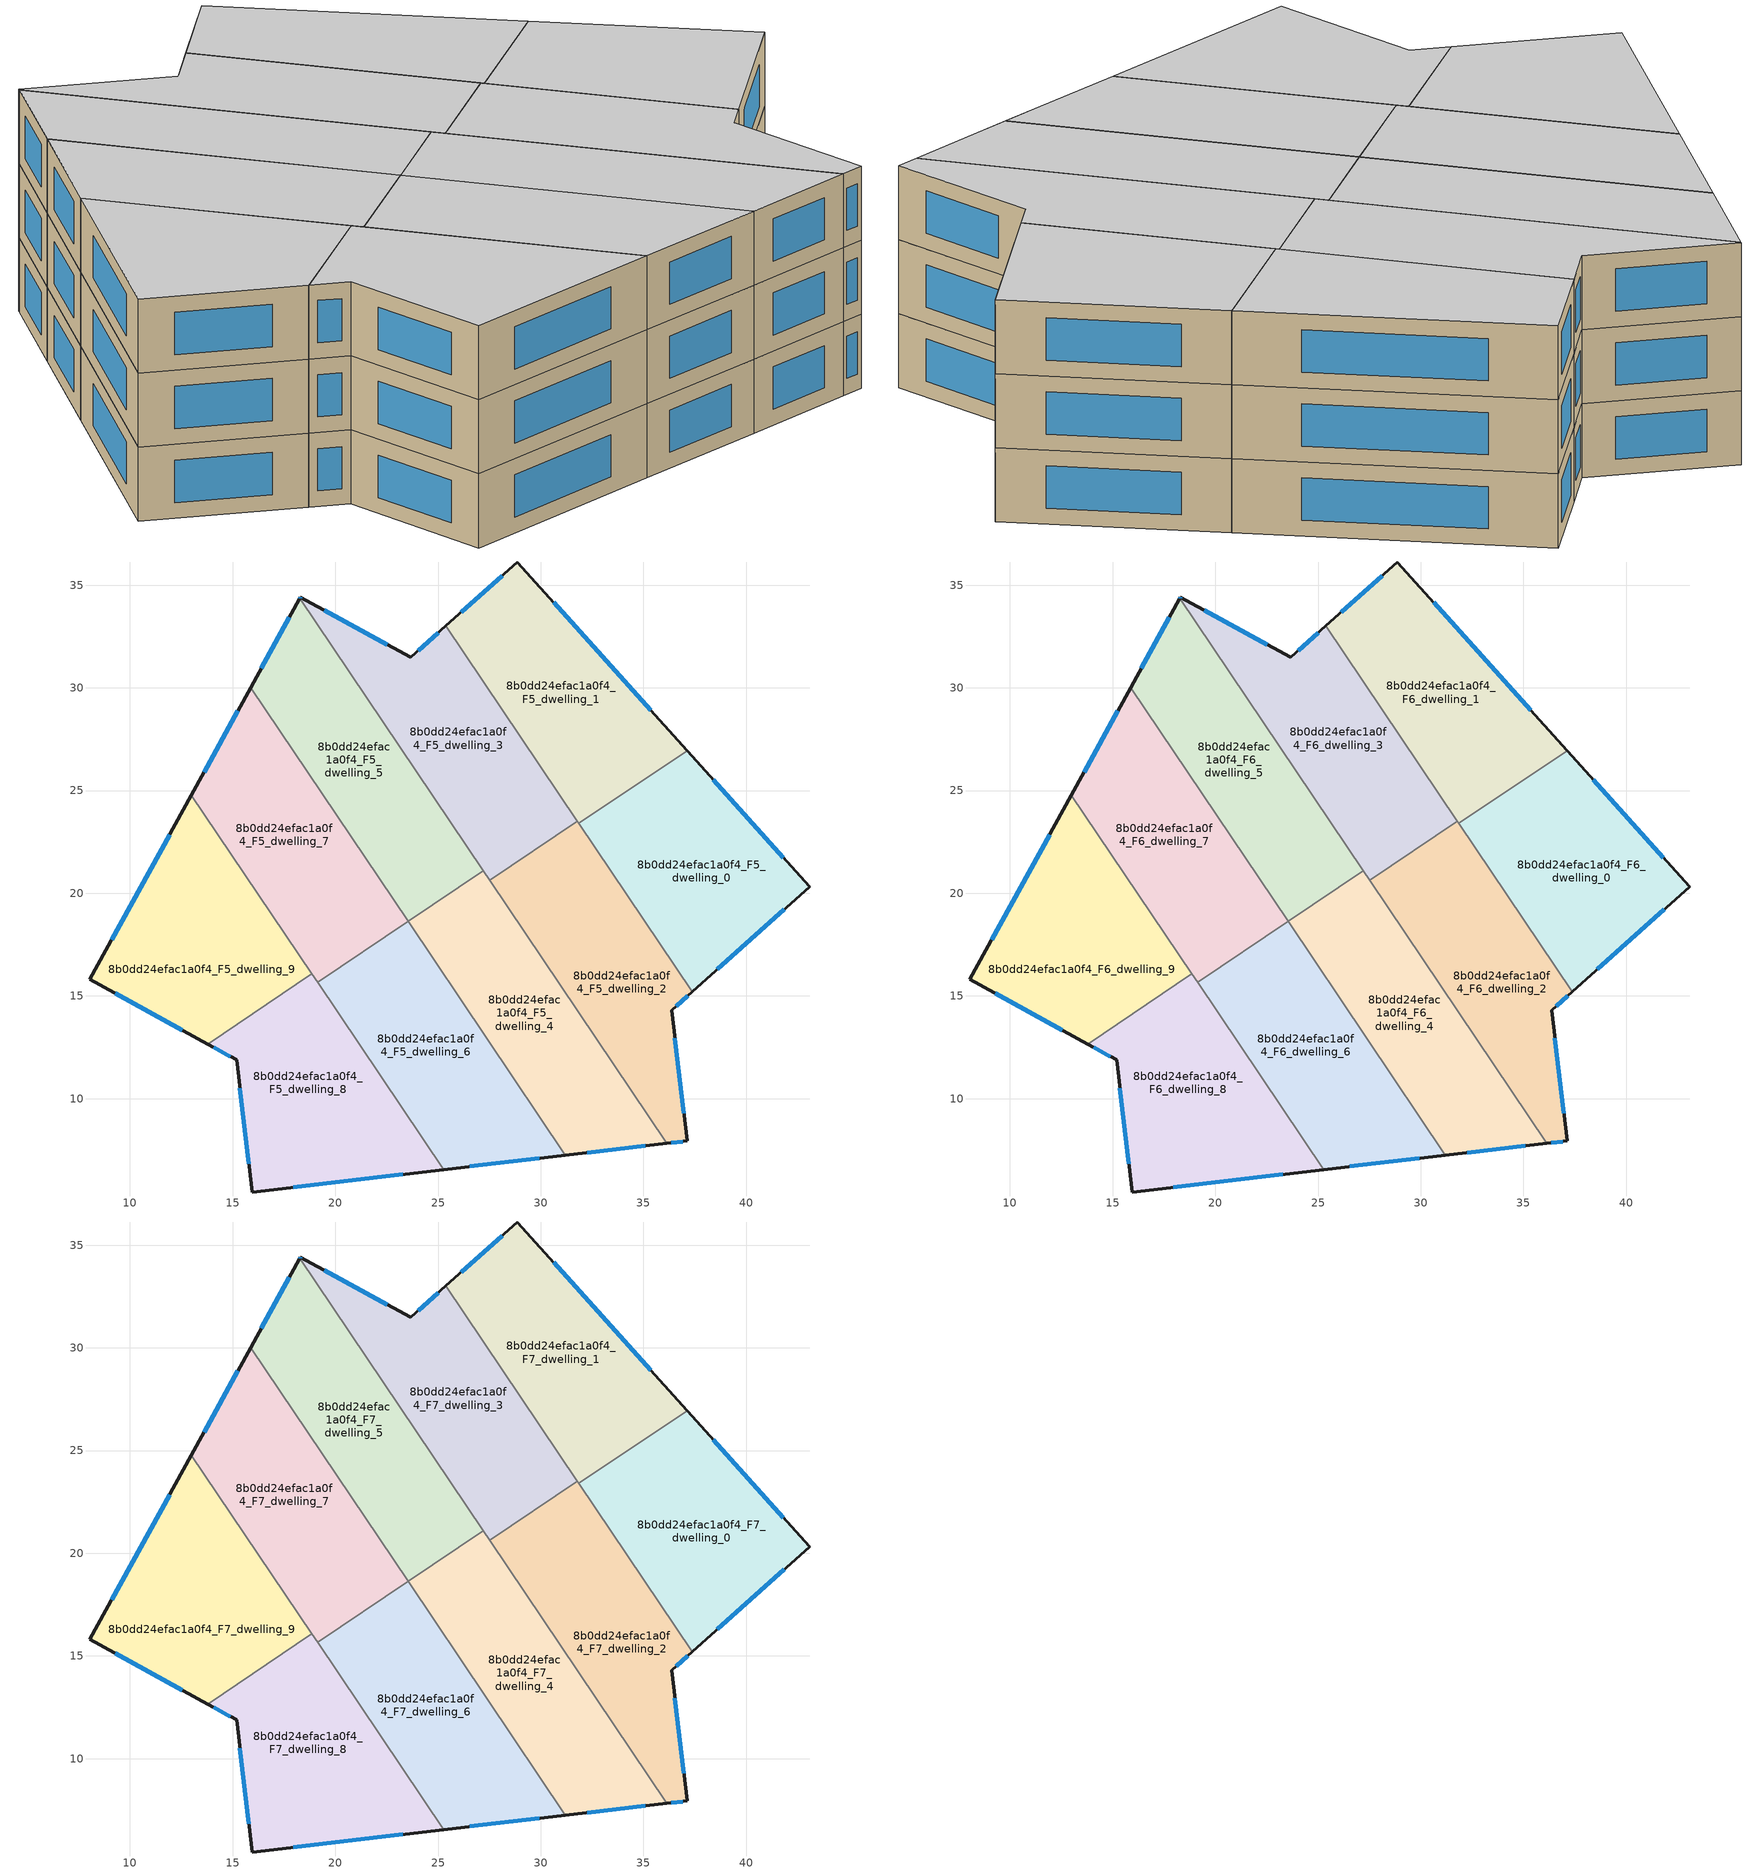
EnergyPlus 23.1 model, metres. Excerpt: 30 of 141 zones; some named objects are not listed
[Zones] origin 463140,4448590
8b0dd24efac1a0f4_F5_dwelling_0
 floor to 8b0dd24efac1a0f4_F4_dwelling_0 (EU_floor_Construction): 37.12,26.95 43.09,20.31 37.38,15.2 31.86,23.4 z15
 wall outside (EU_wall_Construction): 37.38,15.2 43.09,20.31 37.12,26.95 z15:18
 wall to 8b0dd24efac1a0f4_F5_dwelling_1 (EU_wall_Construction): 37.12,26.95 31.86,23.4 z15:18
 wall to 8b0dd24efac1a0f4_F5_dwelling_2 (EU_wall_Construction): 31.86,23.4 37.38,15.2 z15:18
 window (EU_Window_Construction): 41.82,21.73 38.4,25.52 / 38.6,16.29 41.87,19.21 z15.64:17.36
8b0dd24efac1a0f4_F5_dwelling_1
 floor to 8b0dd24efac1a0f4_F4_dwelling_1 (EU_floor_Construction): 28.87,36.13 37.12,26.95 31.86,23.4 25.39,33.01 z15
 wall outside (EU_wall_Construction): 37.12,26.95 28.87,36.13 25.39,33.01 z15:18
 wall to 8b0dd24efac1a0f4_F5_dwelling_3 (EU_wall_Construction): 25.39,33.01 31.78,23.51 z15:18
 wall to 8b0dd24efac1a0f4_F5_dwelling_2 (EU_wall_Construction): 31.78,23.51 31.86,23.4 z15:18
 window (EU_Window_Construction): 28.12,35.46 26.13,33.68 / 35.36,28.91 30.64,34.16 z15.64:17.36
8b0dd24efac1a0f4_F5_dwelling_2
 floor to 8b0dd24efac1a0f4_F4_dwelling_2 (EU_floor_Construction): 31.78,23.51 37.38,15.2 36.37,14.3 37.13,7.94 36.14,7.82 27.51,20.64 z15
 wall outside (EU_wall_Construction): 36.14,7.82 37.13,7.94 36.37,14.3 37.38,15.2 z15:18
 wall to 8b0dd24efac1a0f4_F5_dwelling_3 (EU_wall_Construction): 31.78,23.51 27.51,20.64 z15:18
 wall to 8b0dd24efac1a0f4_F5_dwelling_4 (EU_wall_Construction): 27.51,20.64 36.14,7.82 z15:18
 window (EU_Window_Construction): 36.35,7.85 36.91,7.91 / 36.59,14.49 37.16,15.01 / 36.96,9.3 36.54,12.94 z15.64:17.36
8b0dd24efac1a0f4_F5_dwelling_3
 floor to 8b0dd24efac1a0f4_F4_dwelling_3 (EU_floor_Construction): 25.39,33.01 31.78,23.51 27.51,20.64 18.28,34.36 18.3,34.41 23.67,31.48 z15
 wall outside (EU_wall_Construction): 25.39,33.01 23.67,31.48 18.3,34.41 18.28,34.36 z15:18
 wall to 8b0dd24efac1a0f4_F5_dwelling_5 (EU_wall_Construction): 18.28,34.36 27.2,21.09 z15:18
 wall to 8b0dd24efac1a0f4_F5_dwelling_4 (EU_wall_Construction): 27.21,21.09 27.51,20.64 z15:18
 window (EU_Window_Construction): 18.3,34.4 18.28,34.37 / 22.52,32.11 19.45,33.78 / 25.02,32.68 24.04,31.81 z15.64:17.36
8b0dd24efac1a0f4_F5_dwelling_4
 floor to 8b0dd24efac1a0f4_F4_dwelling_4 (EU_floor_Construction): 27.21,21.09 36.14,7.82 31.2,7.24 23.54,18.62 z15
 wall outside (EU_wall_Construction): 31.2,7.24 36.14,7.82 z15:18
 wall to 8b0dd24efac1a0f4_F5_dwelling_5 (EU_wall_Construction): 27.21,21.09 23.54,18.62 z15:18
 wall to 8b0dd24efac1a0f4_F5_dwelling_6 (EU_wall_Construction): 23.54,18.62 31.2,7.24 z15:18
 window (EU_Window_Construction): 32.26,7.37 35.08,7.7 z15.64:17.36
8b0dd24efac1a0f4_F5_dwelling_5
 floor to 8b0dd24efac1a0f4_F4_dwelling_5 (EU_floor_Construction): 18.28,34.36 27.21,21.09 23.54,18.62 15.88,30.01 z15
 wall outside (EU_wall_Construction): 18.28,34.36 15.88,30.01 z15:18
 wall to 8b0dd24efac1a0f4_F5_dwelling_7 (EU_wall_Construction): 15.88,30.01 23.54,18.63 z15:18
 window (EU_Window_Construction): 17.76,33.43 16.39,30.94 z15.64:17.36
8b0dd24efac1a0f4_F5_dwelling_6
 floor to 8b0dd24efac1a0f4_F4_dwelling_6 (EU_floor_Construction): 23.54,18.63 31.2,7.24 25.27,6.55 19.13,15.66 z15
 wall outside (EU_wall_Construction): 25.27,6.55 31.2,7.24 z15:18
 wall to 8b0dd24efac1a0f4_F5_dwelling_7 (EU_wall_Construction): 23.54,18.63 19.13,15.66 z15:18
 wall to 8b0dd24efac1a0f4_F5_dwelling_8 (EU_wall_Construction): 19.13,15.66 25.27,6.55 z15:18
 window (EU_Window_Construction): 26.54,6.7 29.93,7.09 z15.64:17.36
8b0dd24efac1a0f4_F5_dwelling_7
 floor to 8b0dd24efac1a0f4_F4_dwelling_7 (EU_floor_Construction): 15.88,30.01 23.54,18.63 19.13,15.66 13,24.78 z15
 wall outside (EU_wall_Construction): 15.88,30.01 13,24.78 z15:18
 wall to 8b0dd24efac1a0f4_F5_dwelling_9 (EU_wall_Construction): 13,24.78 18.86,16.07 z15:18
 wall to 8b0dd24efac1a0f4_F5_dwelling_8 (EU_wall_Construction): 18.86,16.07 19.13,15.66 z15:18
 window (EU_Window_Construction): 15.26,28.89 13.61,25.9 z15.64:17.36
8b0dd24efac1a0f4_F5_dwelling_8
 floor to 8b0dd24efac1a0f4_F4_dwelling_8 (EU_floor_Construction): 18.86,16.07 25.27,6.55 15.95,5.45 15.19,11.88 13.78,12.66 z15
 wall outside (EU_wall_Construction): 13.78,12.66 15.19,11.88 15.95,5.45 25.27,6.55 z15:18
 wall to 8b0dd24efac1a0f4_F5_dwelling_9 (EU_wall_Construction): 18.86,16.07 13.78,12.66 z15:18
 window (EU_Window_Construction): 14.09,12.49 14.89,12.05 / 17.95,5.69 23.27,6.31 / 15.35,10.51 15.79,6.83 z15.64:17.36
8b0dd24efac1a0f4_F5_dwelling_9
 floor to 8b0dd24efac1a0f4_F4_dwelling_9 (EU_floor_Construction): 13,24.78 18.86,16.07 13.78,12.66 8.05,15.8 z15
 wall outside (EU_wall_Construction): 13,24.78 8.05,15.8 13.78,12.66 z15:18
 window (EU_Window_Construction): 9.28,15.13 12.56,13.33 / 11.94,22.86 9.11,17.73 z15.64:17.36
8b0dd24efac1a0f4_F6_dwelling_0
 floor to 8b0dd24efac1a0f4_F5_dwelling_0 (EU_floor_Construction): 37.12,26.95 43.09,20.31 37.38,15.2 31.86,23.4 z18
 wall outside (EU_wall_Construction): 37.38,15.2 43.09,20.31 37.12,26.95 z18:21
 wall to 8b0dd24efac1a0f4_F6_dwelling_1 (EU_wall_Construction): 37.12,26.95 31.86,23.4 z18:21
 wall to 8b0dd24efac1a0f4_F6_dwelling_2 (EU_wall_Construction): 31.86,23.4 37.38,15.2 z18:21
 window (EU_Window_Construction): 41.82,21.73 38.4,25.52 / 38.6,16.29 41.87,19.21 z18.64:20.36
8b0dd24efac1a0f4_F6_dwelling_1
 floor to 8b0dd24efac1a0f4_F5_dwelling_1 (EU_floor_Construction): 28.87,36.13 37.12,26.95 31.86,23.4 25.39,33.01 z18
 wall outside (EU_wall_Construction): 37.12,26.95 28.87,36.13 25.39,33.01 z18:21
 wall to 8b0dd24efac1a0f4_F6_dwelling_3 (EU_wall_Construction): 25.39,33.01 31.78,23.51 z18:21
 wall to 8b0dd24efac1a0f4_F6_dwelling_2 (EU_wall_Construction): 31.78,23.51 31.86,23.4 z18:21
 window (EU_Window_Construction): 28.12,35.46 26.13,33.68 / 35.36,28.91 30.64,34.16 z18.64:20.36
8b0dd24efac1a0f4_F6_dwelling_2
 floor to 8b0dd24efac1a0f4_F5_dwelling_2 (EU_floor_Construction): 31.78,23.51 37.38,15.2 36.37,14.3 37.13,7.94 36.14,7.82 27.51,20.64 z18
 wall outside (EU_wall_Construction): 36.14,7.82 37.13,7.94 36.37,14.3 37.38,15.2 z18:21
 wall to 8b0dd24efac1a0f4_F6_dwelling_3 (EU_wall_Construction): 31.78,23.51 27.51,20.64 z18:21
 wall to 8b0dd24efac1a0f4_F6_dwelling_4 (EU_wall_Construction): 27.51,20.64 36.14,7.82 z18:21
 window (EU_Window_Construction): 36.35,7.85 36.91,7.91 / 36.59,14.49 37.16,15.01 / 36.96,9.3 36.54,12.94 z18.64:20.36
8b0dd24efac1a0f4_F6_dwelling_3
 floor to 8b0dd24efac1a0f4_F5_dwelling_3 (EU_floor_Construction): 25.39,33.01 31.78,23.51 27.51,20.64 18.28,34.36 18.3,34.41 23.67,31.48 z18
 wall outside (EU_wall_Construction): 25.39,33.01 23.67,31.48 18.3,34.41 18.28,34.36 z18:21
 wall to 8b0dd24efac1a0f4_F6_dwelling_5 (EU_wall_Construction): 18.28,34.36 27.2,21.09 z18:21
 wall to 8b0dd24efac1a0f4_F6_dwelling_4 (EU_wall_Construction): 27.21,21.09 27.51,20.64 z18:21
 window (EU_Window_Construction): 18.3,34.4 18.28,34.37 / 22.52,32.11 19.45,33.78 / 25.02,32.68 24.04,31.81 z18.64:20.36
8b0dd24efac1a0f4_F6_dwelling_4
 floor to 8b0dd24efac1a0f4_F5_dwelling_4 (EU_floor_Construction): 27.21,21.09 36.14,7.82 31.2,7.24 23.54,18.62 z18
 wall outside (EU_wall_Construction): 31.2,7.24 36.14,7.82 z18:21
 wall to 8b0dd24efac1a0f4_F6_dwelling_5 (EU_wall_Construction): 27.21,21.09 23.54,18.62 z18:21
 wall to 8b0dd24efac1a0f4_F6_dwelling_6 (EU_wall_Construction): 23.54,18.62 31.2,7.24 z18:21
 window (EU_Window_Construction): 32.26,7.37 35.08,7.7 z18.64:20.36
8b0dd24efac1a0f4_F6_dwelling_5
 floor to 8b0dd24efac1a0f4_F5_dwelling_5 (EU_floor_Construction): 18.28,34.36 27.21,21.09 23.54,18.62 15.88,30.01 z18
 wall outside (EU_wall_Construction): 18.28,34.36 15.88,30.01 z18:21
 wall to 8b0dd24efac1a0f4_F6_dwelling_7 (EU_wall_Construction): 15.88,30.01 23.54,18.63 z18:21
 window (EU_Window_Construction): 17.76,33.43 16.39,30.94 z18.64:20.36
8b0dd24efac1a0f4_F6_dwelling_6
 floor to 8b0dd24efac1a0f4_F5_dwelling_6 (EU_floor_Construction): 23.54,18.63 31.2,7.24 25.27,6.55 19.13,15.66 z18
 wall outside (EU_wall_Construction): 25.27,6.55 31.2,7.24 z18:21
 wall to 8b0dd24efac1a0f4_F6_dwelling_7 (EU_wall_Construction): 23.54,18.63 19.13,15.66 z18:21
 wall to 8b0dd24efac1a0f4_F6_dwelling_8 (EU_wall_Construction): 19.13,15.66 25.27,6.55 z18:21
 window (EU_Window_Construction): 26.54,6.7 29.93,7.09 z18.64:20.36
8b0dd24efac1a0f4_F6_dwelling_7
 floor to 8b0dd24efac1a0f4_F5_dwelling_7 (EU_floor_Construction): 15.88,30.01 23.54,18.63 19.13,15.66 13,24.78 z18
 wall outside (EU_wall_Construction): 15.88,30.01 13,24.78 z18:21
 wall to 8b0dd24efac1a0f4_F6_dwelling_9 (EU_wall_Construction): 13,24.78 18.86,16.07 z18:21
 wall to 8b0dd24efac1a0f4_F6_dwelling_8 (EU_wall_Construction): 18.86,16.07 19.13,15.66 z18:21
 window (EU_Window_Construction): 15.26,28.89 13.61,25.9 z18.64:20.36
8b0dd24efac1a0f4_F6_dwelling_8
 floor to 8b0dd24efac1a0f4_F5_dwelling_8 (EU_floor_Construction): 18.86,16.07 25.27,6.55 15.95,5.45 15.19,11.88 13.78,12.66 z18
 wall outside (EU_wall_Construction): 13.78,12.66 15.19,11.88 15.95,5.45 25.27,6.55 z18:21
 wall to 8b0dd24efac1a0f4_F6_dwelling_9 (EU_wall_Construction): 18.86,16.07 13.78,12.66 z18:21
 window (EU_Window_Construction): 14.09,12.49 14.89,12.05 / 17.95,5.69 23.27,6.31 / 15.35,10.51 15.79,6.83 z18.64:20.36
8b0dd24efac1a0f4_F6_dwelling_9
 floor to 8b0dd24efac1a0f4_F5_dwelling_9 (EU_floor_Construction): 13,24.78 18.86,16.07 13.78,12.66 8.05,15.8 z18
 wall outside (EU_wall_Construction): 13,24.78 8.05,15.8 13.78,12.66 z18:21
 window (EU_Window_Construction): 9.28,15.13 12.56,13.33 / 11.94,22.86 9.11,17.73 z18.64:20.36
8b0dd24efac1a0f4_F7_dwelling_0
 floor to 8b0dd24efac1a0f4_F6_dwelling_0 (EU_floor_Construction): 37.12,26.95 43.09,20.31 37.38,15.2 31.86,23.4 z21
 wall outside (EU_wall_Construction): 37.38,15.2 43.09,20.31 37.12,26.95 z21:24
 wall to 8b0dd24efac1a0f4_F7_dwelling_1 (EU_wall_Construction): 37.12,26.95 31.86,23.4 z21:24
 wall to 8b0dd24efac1a0f4_F7_dwelling_2 (EU_wall_Construction): 31.86,23.4 37.38,15.2 z21:24
 window (EU_Window_Construction): 41.82,21.73 38.4,25.52 / 38.6,16.29 41.87,19.21 z21.64:23.36
 ceiling to 8b0dd24efac1a0f4_F8_dwelling_0 (EU_floor_Construction): 43.09,20.31 37.12,26.95 31.86,23.4 37.38,15.2 z24
8b0dd24efac1a0f4_F7_dwelling_1
 floor to 8b0dd24efac1a0f4_F6_dwelling_1 (EU_floor_Construction): 28.87,36.13 37.12,26.95 31.86,23.4 25.39,33.01 z21
 wall outside (EU_wall_Construction): 37.12,26.95 28.87,36.13 25.39,33.01 z21:24
 wall to 8b0dd24efac1a0f4_F7_dwelling_3 (EU_wall_Construction): 25.39,33.01 31.78,23.51 z21:24
 wall to 8b0dd24efac1a0f4_F7_dwelling_2 (EU_wall_Construction): 31.78,23.51 31.86,23.4 z21:24
 window (EU_Window_Construction): 28.12,35.46 26.13,33.68 / 35.36,28.91 30.64,34.16 z21.64:23.36
 ceiling to 8b0dd24efac1a0f4_F8_dwelling_1 (EU_floor_Construction): 37.12,26.95 28.87,36.13 25.39,33.01 31.86,23.4 z24
8b0dd24efac1a0f4_F7_dwelling_2
 floor to 8b0dd24efac1a0f4_F6_dwelling_2 (EU_floor_Construction): 31.78,23.51 37.38,15.2 36.37,14.3 37.13,7.94 36.14,7.82 27.51,20.64 z21
 wall outside (EU_wall_Construction): 36.14,7.82 37.13,7.94 36.37,14.3 37.38,15.2 z21:24
 wall to 8b0dd24efac1a0f4_F7_dwelling_3 (EU_wall_Construction): 31.78,23.51 27.51,20.64 z21:24
 wall to 8b0dd24efac1a0f4_F7_dwelling_4 (EU_wall_Construction): 27.51,20.64 36.14,7.82 z21:24
 window (EU_Window_Construction): 36.35,7.85 36.91,7.91 / 36.59,14.49 37.16,15.01 / 36.96,9.3 36.54,12.94 z21.64:23.36
 ceiling to 8b0dd24efac1a0f4_F8_dwelling_2 (EU_floor_Construction): 37.13,7.94 36.37,14.3 37.38,15.2 31.78,23.51 27.51,20.64 36.14,7.82 z24
8b0dd24efac1a0f4_F7_dwelling_3
 floor to 8b0dd24efac1a0f4_F6_dwelling_3 (EU_floor_Construction): 25.39,33.01 31.78,23.51 27.51,20.64 18.28,34.36 18.3,34.41 23.67,31.48 z21
 wall outside (EU_wall_Construction): 25.39,33.01 23.67,31.48 18.3,34.41 18.28,34.36 z21:24
 wall to 8b0dd24efac1a0f4_F7_dwelling_5 (EU_wall_Construction): 18.28,34.36 27.2,21.09 z21:24
 wall to 8b0dd24efac1a0f4_F7_dwelling_4 (EU_wall_Construction): 27.21,21.09 27.51,20.64 z21:24
 window (EU_Window_Construction): 18.3,34.4 18.28,34.37 / 22.52,32.11 19.45,33.78 / 25.02,32.68 24.04,31.81 z21.64:23.36
 ceiling to 8b0dd24efac1a0f4_F8_dwelling_3 (EU_floor_Construction): 31.78,23.51 25.39,33.01 23.67,31.48 18.3,34.41 18.28,34.36 27.51,20.64 z24
8b0dd24efac1a0f4_F7_dwelling_4
 floor to 8b0dd24efac1a0f4_F6_dwelling_4 (EU_floor_Construction): 27.21,21.09 36.14,7.82 31.2,7.24 23.54,18.62 z21
 wall outside (EU_wall_Construction): 31.2,7.24 36.14,7.82 z21:24
 wall to 8b0dd24efac1a0f4_F7_dwelling_5 (EU_wall_Construction): 27.21,21.09 23.54,18.62 z21:24
 wall to 8b0dd24efac1a0f4_F7_dwelling_6 (EU_wall_Construction): 23.54,18.62 31.2,7.24 z21:24
 window (EU_Window_Construction): 32.26,7.37 35.08,7.7 z21.64:23.36
 ceiling to 8b0dd24efac1a0f4_F8_dwelling_4 (EU_floor_Construction): 36.14,7.82 27.21,21.09 23.54,18.62 31.2,7.24 z24
8b0dd24efac1a0f4_F7_dwelling_5
 floor to 8b0dd24efac1a0f4_F6_dwelling_5 (EU_floor_Construction): 18.28,34.36 27.21,21.09 23.54,18.62 15.88,30.01 z21
 wall outside (EU_wall_Construction): 18.28,34.36 15.88,30.01 z21:24
 wall to 8b0dd24efac1a0f4_F7_dwelling_7 (EU_wall_Construction): 15.88,30.01 23.54,18.63 z21:24
 window (EU_Window_Construction): 17.76,33.43 16.39,30.94 z21.64:23.36
 ceiling to 8b0dd24efac1a0f4_F8_dwelling_5 (EU_floor_Construction): 27.21,21.09 18.28,34.36 15.88,30.01 23.54,18.62 z24
8b0dd24efac1a0f4_F7_dwelling_6
 floor to 8b0dd24efac1a0f4_F6_dwelling_6 (EU_floor_Construction): 23.54,18.63 31.2,7.24 25.27,6.55 19.13,15.66 z21
 wall outside (EU_wall_Construction): 25.27,6.55 31.2,7.24 z21:24
 wall to 8b0dd24efac1a0f4_F7_dwelling_7 (EU_wall_Construction): 23.54,18.63 19.13,15.66 z21:24
 wall to 8b0dd24efac1a0f4_F7_dwelling_8 (EU_wall_Construction): 19.13,15.66 25.27,6.55 z21:24
 window (EU_Window_Construction): 26.54,6.7 29.93,7.09 z21.64:23.36
 ceiling to 8b0dd24efac1a0f4_F8_dwelling_6 (EU_floor_Construction): 31.2,7.24 23.54,18.63 19.13,15.66 25.27,6.55 z24
8b0dd24efac1a0f4_F7_dwelling_7
 floor to 8b0dd24efac1a0f4_F6_dwelling_7 (EU_floor_Construction): 15.88,30.01 23.54,18.63 19.13,15.66 13,24.78 z21
 wall outside (EU_wall_Construction): 15.88,30.01 13,24.78 z21:24
 wall to 8b0dd24efac1a0f4_F7_dwelling_9 (EU_wall_Construction): 13,24.78 18.86,16.07 z21:24
 wall to 8b0dd24efac1a0f4_F7_dwelling_8 (EU_wall_Construction): 18.86,16.07 19.13,15.66 z21:24
 window (EU_Window_Construction): 15.26,28.89 13.61,25.9 z21.64:23.36
 ceiling to 8b0dd24efac1a0f4_F8_dwelling_7 (EU_floor_Construction): 23.54,18.63 15.88,30.01 13,24.78 19.13,15.66 z24
8b0dd24efac1a0f4_F7_dwelling_8
 floor to 8b0dd24efac1a0f4_F6_dwelling_8 (EU_floor_Construction): 18.86,16.07 25.27,6.55 15.95,5.45 15.19,11.88 13.78,12.66 z21
 wall outside (EU_wall_Construction): 13.78,12.66 15.19,11.88 15.95,5.45 25.27,6.55 z21:24
 wall to 8b0dd24efac1a0f4_F7_dwelling_9 (EU_wall_Construction): 18.86,16.07 13.78,12.66 z21:24
 window (EU_Window_Construction): 14.09,12.49 14.89,12.05 / 17.95,5.69 23.27,6.31 / 15.35,10.51 15.79,6.83 z21.64:23.36
 ceiling to 8b0dd24efac1a0f4_F8_dwelling_8 (EU_floor_Construction): 25.27,6.55 18.86,16.07 13.78,12.66 15.19,11.88 15.95,5.45 z24
8b0dd24efac1a0f4_F7_dwelling_9
 floor to 8b0dd24efac1a0f4_F6_dwelling_9 (EU_floor_Construction): 13,24.78 18.86,16.07 13.78,12.66 8.05,15.8 z21
 wall outside (EU_wall_Construction): 13,24.78 8.05,15.8 13.78,12.66 z21:24
 window (EU_Window_Construction): 9.28,15.13 12.56,13.33 / 11.94,22.86 9.11,17.73 z21.64:23.36
 ceiling to 8b0dd24efac1a0f4_F8_dwelling_9 (EU_floor_Construction): 18.86,16.07 13,24.78 8.05,15.8 13.78,12.66 z24
[Building]
EU S2 Campaign: North Axis=0; Terrain=City; Solar Distribution=FullExterior
[Site:Location]
Yerevan-Zvartnots.Intl.AP: Latitude=40.15; Longitude=44.383; Time Zone=4; Elevation=854
[SizingPeriod:WeatherFileDays]
AnnualSizingPeriod: Begin Month=1; Begin Day of Month=1; End Month=12; End Day of Month=31; Day of Week for Start Day=Monday; Use Weather File Daylight Saving Period=No; Use Weather File Rain and Snow Indicators=No
[MATERIAL]
EU_InternalMass_Material: Roughness=MediumRough; Thickness=0.1; Conductivity=1; Density=1800; Specific Heat=900; Thermal Absorptance=0.9; Solar Absorptance=0.7; Visible Absorptance=0.7
[MATERIAL:NOMASS] Roughness=MediumRough; Thermal Absorptance=0.9; Solar Absorptance=0.7; Visible Absorptance=0.7
Name | Thermal Resistance
EU_wall_NoMass | 1.05043
EU_floor_NoMass | 0.478065
[WINDOWMATERIAL:SIMPLEGLAZINGSYSTEM]
EU_Window_SimpleGlazing: UFactor=2.5566; Solar Heat Gain Coefficient=0.75; Visible Transmittance=0.75
[CONSTRUCTION]
EU_wall_Construction: EU_wall_NoMass
EU_floor_Construction: EU_floor_NoMass
EU_Window_Construction: EU_Window_SimpleGlazing
EU_InternalMass_Construction: EU_InternalMass_Material
[ZONE] Type=1; Multiplier=1; Ceiling Height=autocalculate; Floor Area=autocalculate; Part of Total Floor Area=Yes
Name | Volume
8b0dd24efac1a0f4_F5_dwelling_0; 8b0dd24efac1a0f4_F6_dwelling_0; 8b0dd24efac1a0f4_F7_dwelling_0 | 196.861
8b0dd24efac1a0f4_F5_dwelling_1; 8b0dd24efac1a0f4_F6_dwelling_1; 8b0dd24efac1a0f4_F7_dwelling_1; 8b0dd24efac1a0f4_F5_dwelling_8; 8b0dd24efac1a0f4_F6_dwelling_8; 8b0dd24efac1a0f4_F7_dwelling_8 | 196.856
8b0dd24efac1a0f4_F5_dwelling_2; 8b0dd24efac1a0f4_F6_dwelling_2; 8b0dd24efac1a0f4_F7_dwelling_2 | 196.889
8b0dd24efac1a0f4_F5_dwelling_3; 8b0dd24efac1a0f4_F6_dwelling_3; 8b0dd24efac1a0f4_F7_dwelling_3 | 196.884
8b0dd24efac1a0f4_F5_dwelling_4; 8b0dd24efac1a0f4_F6_dwelling_4; 8b0dd24efac1a0f4_F7_dwelling_4 | 196.851
8b0dd24efac1a0f4_F5_dwelling_5; 8b0dd24efac1a0f4_F6_dwelling_5; 8b0dd24efac1a0f4_F7_dwelling_5 | 196.853
8b0dd24efac1a0f4_F5_dwelling_6; 8b0dd24efac1a0f4_F6_dwelling_6; 8b0dd24efac1a0f4_F7_dwelling_6; 8b0dd24efac1a0f4_F5_dwelling_7; 8b0dd24efac1a0f4_F6_dwelling_7; 8b0dd24efac1a0f4_F7_dwelling_7 | 196.865
8b0dd24efac1a0f4_F5_dwelling_9; 8b0dd24efac1a0f4_F6_dwelling_9; 8b0dd24efac1a0f4_F7_dwelling_9 | 196.855
[INTERNALMASS] Construction=EU_InternalMass_Construction
Name | Zone or ZoneList | Surface Area
8b0dd24efac1a0f4_F5_dwelling_0_EU_InternalMass | 8b0dd24efac1a0f4_F5_dwelling_0 | 65.6206
8b0dd24efac1a0f4_F5_dwelling_1_EU_InternalMass | 8b0dd24efac1a0f4_F5_dwelling_1 | 65.6186
8b0dd24efac1a0f4_F5_dwelling_2_EU_InternalMass | 8b0dd24efac1a0f4_F5_dwelling_2 | 65.6296
8b0dd24efac1a0f4_F5_dwelling_3_EU_InternalMass | 8b0dd24efac1a0f4_F5_dwelling_3 | 65.628
8b0dd24efac1a0f4_F5_dwelling_4_EU_InternalMass | 8b0dd24efac1a0f4_F5_dwelling_4 | 65.6169
8b0dd24efac1a0f4_F5_dwelling_5_EU_InternalMass | 8b0dd24efac1a0f4_F5_dwelling_5 | 65.6179
8b0dd24efac1a0f4_F5_dwelling_6_EU_InternalMass | 8b0dd24efac1a0f4_F5_dwelling_6 | 65.6219
8b0dd24efac1a0f4_F5_dwelling_7_EU_InternalMass | 8b0dd24efac1a0f4_F5_dwelling_7 | 65.6215
8b0dd24efac1a0f4_F5_dwelling_8_EU_InternalMass | 8b0dd24efac1a0f4_F5_dwelling_8 | 65.6186
8b0dd24efac1a0f4_F5_dwelling_9_EU_InternalMass | 8b0dd24efac1a0f4_F5_dwelling_9 | 65.6181
8b0dd24efac1a0f4_F6_dwelling_0_EU_InternalMass | 8b0dd24efac1a0f4_F6_dwelling_0 | 65.6206
8b0dd24efac1a0f4_F6_dwelling_1_EU_InternalMass | 8b0dd24efac1a0f4_F6_dwelling_1 | 65.6186
8b0dd24efac1a0f4_F6_dwelling_2_EU_InternalMass | 8b0dd24efac1a0f4_F6_dwelling_2 | 65.6296
8b0dd24efac1a0f4_F6_dwelling_3_EU_InternalMass | 8b0dd24efac1a0f4_F6_dwelling_3 | 65.628
8b0dd24efac1a0f4_F6_dwelling_4_EU_InternalMass | 8b0dd24efac1a0f4_F6_dwelling_4 | 65.6169
8b0dd24efac1a0f4_F6_dwelling_5_EU_InternalMass | 8b0dd24efac1a0f4_F6_dwelling_5 | 65.6179
8b0dd24efac1a0f4_F6_dwelling_6_EU_InternalMass | 8b0dd24efac1a0f4_F6_dwelling_6 | 65.6219
8b0dd24efac1a0f4_F6_dwelling_7_EU_InternalMass | 8b0dd24efac1a0f4_F6_dwelling_7 | 65.6215
8b0dd24efac1a0f4_F6_dwelling_8_EU_InternalMass | 8b0dd24efac1a0f4_F6_dwelling_8 | 65.6186
8b0dd24efac1a0f4_F6_dwelling_9_EU_InternalMass | 8b0dd24efac1a0f4_F6_dwelling_9 | 65.6181
8b0dd24efac1a0f4_F7_dwelling_0_EU_InternalMass | 8b0dd24efac1a0f4_F7_dwelling_0 | 65.6206
8b0dd24efac1a0f4_F7_dwelling_1_EU_InternalMass | 8b0dd24efac1a0f4_F7_dwelling_1 | 65.6186
8b0dd24efac1a0f4_F7_dwelling_2_EU_InternalMass | 8b0dd24efac1a0f4_F7_dwelling_2 | 65.6296
8b0dd24efac1a0f4_F7_dwelling_3_EU_InternalMass | 8b0dd24efac1a0f4_F7_dwelling_3 | 65.628
8b0dd24efac1a0f4_F7_dwelling_4_EU_InternalMass | 8b0dd24efac1a0f4_F7_dwelling_4 | 65.6169
8b0dd24efac1a0f4_F7_dwelling_5_EU_InternalMass | 8b0dd24efac1a0f4_F7_dwelling_5 | 65.6179
8b0dd24efac1a0f4_F7_dwelling_6_EU_InternalMass | 8b0dd24efac1a0f4_F7_dwelling_6 | 65.6219
8b0dd24efac1a0f4_F7_dwelling_7_EU_InternalMass | 8b0dd24efac1a0f4_F7_dwelling_7 | 65.6215
8b0dd24efac1a0f4_F7_dwelling_8_EU_InternalMass | 8b0dd24efac1a0f4_F7_dwelling_8 | 65.6186
8b0dd24efac1a0f4_F7_dwelling_9_EU_InternalMass | 8b0dd24efac1a0f4_F7_dwelling_9 | 65.6181
[OTHEREQUIPMENT] Fuel Type=Electricity; Design Level Calculation Method=Watts/Area; Power per Zone Floor Area=1; Fraction Latent=0; Fraction Radiant=0; Fraction Lost=0; Carbon Dioxide Generation Rate=0; EndUse Subcategory=EU_Step8_InternalGains
Name | Zone or ZoneList or Space or SpaceList | Schedule
EU_Step8_InternalGain_8b0dd24efac1a0f4_F5_dwelling_0_f000 | 8b0dd24efac1a0f4_F5_dwelling_0 | EU_Step8_GainSchedule_8b0dd24efac1a0f4_F5_dwelling_0_f000
EU_Step8_InternalGain_8b0dd24efac1a0f4_F5_dwelling_1_f000 | 8b0dd24efac1a0f4_F5_dwelling_1 | EU_Step8_GainSchedule_8b0dd24efac1a0f4_F5_dwelling_1_f000
EU_Step8_InternalGain_8b0dd24efac1a0f4_F5_dwelling_2_f000 | 8b0dd24efac1a0f4_F5_dwelling_2 | EU_Step8_GainSchedule_8b0dd24efac1a0f4_F5_dwelling_2_f000
EU_Step8_InternalGain_8b0dd24efac1a0f4_F5_dwelling_3_f000 | 8b0dd24efac1a0f4_F5_dwelling_3 | EU_Step8_GainSchedule_8b0dd24efac1a0f4_F5_dwelling_3_f000
EU_Step8_InternalGain_8b0dd24efac1a0f4_F5_dwelling_4_f000 | 8b0dd24efac1a0f4_F5_dwelling_4 | EU_Step8_GainSchedule_8b0dd24efac1a0f4_F5_dwelling_4_f000
EU_Step8_InternalGain_8b0dd24efac1a0f4_F5_dwelling_5_f000 | 8b0dd24efac1a0f4_F5_dwelling_5 | EU_Step8_GainSchedule_8b0dd24efac1a0f4_F5_dwelling_5_f000
EU_Step8_InternalGain_8b0dd24efac1a0f4_F5_dwelling_6_f000 | 8b0dd24efac1a0f4_F5_dwelling_6 | EU_Step8_GainSchedule_8b0dd24efac1a0f4_F5_dwelling_6_f000
EU_Step8_InternalGain_8b0dd24efac1a0f4_F5_dwelling_7_f000 | 8b0dd24efac1a0f4_F5_dwelling_7 | EU_Step8_GainSchedule_8b0dd24efac1a0f4_F5_dwelling_7_f000
EU_Step8_InternalGain_8b0dd24efac1a0f4_F5_dwelling_8_f000 | 8b0dd24efac1a0f4_F5_dwelling_8 | EU_Step8_GainSchedule_8b0dd24efac1a0f4_F5_dwelling_8_f000
EU_Step8_InternalGain_8b0dd24efac1a0f4_F5_dwelling_9_f000 | 8b0dd24efac1a0f4_F5_dwelling_9 | EU_Step8_GainSchedule_8b0dd24efac1a0f4_F5_dwelling_9_f000
EU_Step8_InternalGain_8b0dd24efac1a0f4_F6_dwelling_0_f000 | 8b0dd24efac1a0f4_F6_dwelling_0 | EU_Step8_GainSchedule_8b0dd24efac1a0f4_F6_dwelling_0_f000
EU_Step8_InternalGain_8b0dd24efac1a0f4_F6_dwelling_1_f000 | 8b0dd24efac1a0f4_F6_dwelling_1 | EU_Step8_GainSchedule_8b0dd24efac1a0f4_F6_dwelling_1_f000
EU_Step8_InternalGain_8b0dd24efac1a0f4_F6_dwelling_2_f000 | 8b0dd24efac1a0f4_F6_dwelling_2 | EU_Step8_GainSchedule_8b0dd24efac1a0f4_F6_dwelling_2_f000
EU_Step8_InternalGain_8b0dd24efac1a0f4_F6_dwelling_3_f000 | 8b0dd24efac1a0f4_F6_dwelling_3 | EU_Step8_GainSchedule_8b0dd24efac1a0f4_F6_dwelling_3_f000
EU_Step8_InternalGain_8b0dd24efac1a0f4_F6_dwelling_4_f000 | 8b0dd24efac1a0f4_F6_dwelling_4 | EU_Step8_GainSchedule_8b0dd24efac1a0f4_F6_dwelling_4_f000
EU_Step8_InternalGain_8b0dd24efac1a0f4_F6_dwelling_5_f000 | 8b0dd24efac1a0f4_F6_dwelling_5 | EU_Step8_GainSchedule_8b0dd24efac1a0f4_F6_dwelling_5_f000
EU_Step8_InternalGain_8b0dd24efac1a0f4_F6_dwelling_6_f000 | 8b0dd24efac1a0f4_F6_dwelling_6 | EU_Step8_GainSchedule_8b0dd24efac1a0f4_F6_dwelling_6_f000
EU_Step8_InternalGain_8b0dd24efac1a0f4_F6_dwelling_7_f000 | 8b0dd24efac1a0f4_F6_dwelling_7 | EU_Step8_GainSchedule_8b0dd24efac1a0f4_F6_dwelling_7_f000
EU_Step8_InternalGain_8b0dd24efac1a0f4_F6_dwelling_8_f000 | 8b0dd24efac1a0f4_F6_dwelling_8 | EU_Step8_GainSchedule_8b0dd24efac1a0f4_F6_dwelling_8_f000
EU_Step8_InternalGain_8b0dd24efac1a0f4_F6_dwelling_9_f000 | 8b0dd24efac1a0f4_F6_dwelling_9 | EU_Step8_GainSchedule_8b0dd24efac1a0f4_F6_dwelling_9_f000
EU_Step8_InternalGain_8b0dd24efac1a0f4_F7_dwelling_0_f000 | 8b0dd24efac1a0f4_F7_dwelling_0 | EU_Step8_GainSchedule_8b0dd24efac1a0f4_F7_dwelling_0_f000
EU_Step8_InternalGain_8b0dd24efac1a0f4_F7_dwelling_1_f000 | 8b0dd24efac1a0f4_F7_dwelling_1 | EU_Step8_GainSchedule_8b0dd24efac1a0f4_F7_dwelling_1_f000
EU_Step8_InternalGain_8b0dd24efac1a0f4_F7_dwelling_2_f000 | 8b0dd24efac1a0f4_F7_dwelling_2 | EU_Step8_GainSchedule_8b0dd24efac1a0f4_F7_dwelling_2_f000
EU_Step8_InternalGain_8b0dd24efac1a0f4_F7_dwelling_3_f000 | 8b0dd24efac1a0f4_F7_dwelling_3 | EU_Step8_GainSchedule_8b0dd24efac1a0f4_F7_dwelling_3_f000
EU_Step8_InternalGain_8b0dd24efac1a0f4_F7_dwelling_4_f000 | 8b0dd24efac1a0f4_F7_dwelling_4 | EU_Step8_GainSchedule_8b0dd24efac1a0f4_F7_dwelling_4_f000
EU_Step8_InternalGain_8b0dd24efac1a0f4_F7_dwelling_5_f000 | 8b0dd24efac1a0f4_F7_dwelling_5 | EU_Step8_GainSchedule_8b0dd24efac1a0f4_F7_dwelling_5_f000
EU_Step8_InternalGain_8b0dd24efac1a0f4_F7_dwelling_6_f000 | 8b0dd24efac1a0f4_F7_dwelling_6 | EU_Step8_GainSchedule_8b0dd24efac1a0f4_F7_dwelling_6_f000
EU_Step8_InternalGain_8b0dd24efac1a0f4_F7_dwelling_7_f000 | 8b0dd24efac1a0f4_F7_dwelling_7 | EU_Step8_GainSchedule_8b0dd24efac1a0f4_F7_dwelling_7_f000
EU_Step8_InternalGain_8b0dd24efac1a0f4_F7_dwelling_8_f000 | 8b0dd24efac1a0f4_F7_dwelling_8 | EU_Step8_GainSchedule_8b0dd24efac1a0f4_F7_dwelling_8_f000
EU_Step8_InternalGain_8b0dd24efac1a0f4_F7_dwelling_9_f000 | 8b0dd24efac1a0f4_F7_dwelling_9 | EU_Step8_GainSchedule_8b0dd24efac1a0f4_F7_dwelling_9_f000
[ZONEVENTILATION:DESIGNFLOWRATE] Schedule=EU_AlwaysOn; Design Flow Rate Calculation Method=AirChanges/Hour; Air Changes per Hour=0.557805; Ventilation Type=Natural; Fan Pressure Rise=0; Fan Total Efficiency=1; Constant Term Coefficient=1; Temperature Term Coefficient=0; Velocity Term Coefficient=0; Velocity Squared Term Coefficient=0; Minimum Indoor Temperature=-100; Maximum Indoor Temperature=100; Delta Temperature=-100; Minimum Outdoor Temperature=-100; Maximum Outdoor Temperature=100; Maximum Wind Speed=40
Name | Zone or ZoneList or Space or SpaceList
EU_ConstantAir_8b0dd24efac1a0f4_F5_dwelling_0 | 8b0dd24efac1a0f4_F5_dwelling_0
EU_ConstantAir_8b0dd24efac1a0f4_F5_dwelling_1 | 8b0dd24efac1a0f4_F5_dwelling_1
EU_ConstantAir_8b0dd24efac1a0f4_F5_dwelling_2 | 8b0dd24efac1a0f4_F5_dwelling_2
EU_ConstantAir_8b0dd24efac1a0f4_F5_dwelling_3 | 8b0dd24efac1a0f4_F5_dwelling_3
EU_ConstantAir_8b0dd24efac1a0f4_F5_dwelling_4 | 8b0dd24efac1a0f4_F5_dwelling_4
EU_ConstantAir_8b0dd24efac1a0f4_F5_dwelling_5 | 8b0dd24efac1a0f4_F5_dwelling_5
EU_ConstantAir_8b0dd24efac1a0f4_F5_dwelling_6 | 8b0dd24efac1a0f4_F5_dwelling_6
EU_ConstantAir_8b0dd24efac1a0f4_F5_dwelling_7 | 8b0dd24efac1a0f4_F5_dwelling_7
EU_ConstantAir_8b0dd24efac1a0f4_F5_dwelling_8 | 8b0dd24efac1a0f4_F5_dwelling_8
EU_ConstantAir_8b0dd24efac1a0f4_F5_dwelling_9 | 8b0dd24efac1a0f4_F5_dwelling_9
EU_ConstantAir_8b0dd24efac1a0f4_F6_dwelling_0 | 8b0dd24efac1a0f4_F6_dwelling_0
EU_ConstantAir_8b0dd24efac1a0f4_F6_dwelling_1 | 8b0dd24efac1a0f4_F6_dwelling_1
EU_ConstantAir_8b0dd24efac1a0f4_F6_dwelling_2 | 8b0dd24efac1a0f4_F6_dwelling_2
EU_ConstantAir_8b0dd24efac1a0f4_F6_dwelling_3 | 8b0dd24efac1a0f4_F6_dwelling_3
EU_ConstantAir_8b0dd24efac1a0f4_F6_dwelling_4 | 8b0dd24efac1a0f4_F6_dwelling_4
EU_ConstantAir_8b0dd24efac1a0f4_F6_dwelling_5 | 8b0dd24efac1a0f4_F6_dwelling_5
EU_ConstantAir_8b0dd24efac1a0f4_F6_dwelling_6 | 8b0dd24efac1a0f4_F6_dwelling_6
EU_ConstantAir_8b0dd24efac1a0f4_F6_dwelling_7 | 8b0dd24efac1a0f4_F6_dwelling_7
EU_ConstantAir_8b0dd24efac1a0f4_F6_dwelling_8 | 8b0dd24efac1a0f4_F6_dwelling_8
EU_ConstantAir_8b0dd24efac1a0f4_F6_dwelling_9 | 8b0dd24efac1a0f4_F6_dwelling_9
EU_ConstantAir_8b0dd24efac1a0f4_F7_dwelling_0 | 8b0dd24efac1a0f4_F7_dwelling_0
EU_ConstantAir_8b0dd24efac1a0f4_F7_dwelling_1 | 8b0dd24efac1a0f4_F7_dwelling_1
EU_ConstantAir_8b0dd24efac1a0f4_F7_dwelling_2 | 8b0dd24efac1a0f4_F7_dwelling_2
EU_ConstantAir_8b0dd24efac1a0f4_F7_dwelling_3 | 8b0dd24efac1a0f4_F7_dwelling_3
EU_ConstantAir_8b0dd24efac1a0f4_F7_dwelling_4 | 8b0dd24efac1a0f4_F7_dwelling_4
EU_ConstantAir_8b0dd24efac1a0f4_F7_dwelling_5 | 8b0dd24efac1a0f4_F7_dwelling_5
EU_ConstantAir_8b0dd24efac1a0f4_F7_dwelling_6 | 8b0dd24efac1a0f4_F7_dwelling_6
EU_ConstantAir_8b0dd24efac1a0f4_F7_dwelling_7 | 8b0dd24efac1a0f4_F7_dwelling_7
EU_ConstantAir_8b0dd24efac1a0f4_F7_dwelling_8 | 8b0dd24efac1a0f4_F7_dwelling_8
EU_ConstantAir_8b0dd24efac1a0f4_F7_dwelling_9 | 8b0dd24efac1a0f4_F7_dwelling_9
[HVACTEMPLATE:ZONE:IDEALLOADSAIRSYSTEM] System Availability Schedule=EU_AlwaysOn; Maximum Heating Supply Air Temperature=50; Minimum Cooling Supply Air Temperature=13; Maximum Heating Supply Air Humidity Ratio=0.0156; Minimum Cooling Supply Air Humidity Ratio=0.0077; Heating Limit=NoLimit; Cooling Limit=NoLimit; Heating Availability Schedule=EU_AlwaysOn; Cooling Availability Schedule=EU_CoolingOff; Dehumidification Control Type=ConstantSensibleHeatRatio; Cooling Sensible Heat Ratio=0.7; Dehumidification Setpoint=60; Humidification Control Type=None; Humidification Setpoint=30; Outdoor Air Method=None; Outdoor Air Flow Rate per Person=0.00944; Outdoor Air Flow Rate per Zone Floor Area=0; Outdoor Air Flow Rate per Zone=0; Demand Controlled Ventilation Type=None; Outdoor Air Economizer Type=NoEconomizer; Heat Recovery Type=None; Sensible Heat Recovery Effectiveness=0.7; Latent Heat Recovery Effectiveness=0.65
Name | Template Thermostat
8b0dd24efac1a0f4_F5_dwelling_0 | EU_HeatOnly_8b0dd24efac1a0f4_F5_dwelling_0
8b0dd24efac1a0f4_F5_dwelling_1 | EU_HeatOnly_8b0dd24efac1a0f4_F5_dwelling_1
8b0dd24efac1a0f4_F5_dwelling_2 | EU_HeatOnly_8b0dd24efac1a0f4_F5_dwelling_2
8b0dd24efac1a0f4_F5_dwelling_3 | EU_HeatOnly_8b0dd24efac1a0f4_F5_dwelling_3
8b0dd24efac1a0f4_F5_dwelling_4 | EU_HeatOnly_8b0dd24efac1a0f4_F5_dwelling_4
8b0dd24efac1a0f4_F5_dwelling_5 | EU_HeatOnly_8b0dd24efac1a0f4_F5_dwelling_5
8b0dd24efac1a0f4_F5_dwelling_6 | EU_HeatOnly_8b0dd24efac1a0f4_F5_dwelling_6
8b0dd24efac1a0f4_F5_dwelling_7 | EU_HeatOnly_8b0dd24efac1a0f4_F5_dwelling_7
8b0dd24efac1a0f4_F5_dwelling_8 | EU_HeatOnly_8b0dd24efac1a0f4_F5_dwelling_8
8b0dd24efac1a0f4_F5_dwelling_9 | EU_HeatOnly_8b0dd24efac1a0f4_F5_dwelling_9
8b0dd24efac1a0f4_F6_dwelling_0 | EU_HeatOnly_8b0dd24efac1a0f4_F6_dwelling_0
8b0dd24efac1a0f4_F6_dwelling_1 | EU_HeatOnly_8b0dd24efac1a0f4_F6_dwelling_1
8b0dd24efac1a0f4_F6_dwelling_2 | EU_HeatOnly_8b0dd24efac1a0f4_F6_dwelling_2
8b0dd24efac1a0f4_F6_dwelling_3 | EU_HeatOnly_8b0dd24efac1a0f4_F6_dwelling_3
8b0dd24efac1a0f4_F6_dwelling_4 | EU_HeatOnly_8b0dd24efac1a0f4_F6_dwelling_4
8b0dd24efac1a0f4_F6_dwelling_5 | EU_HeatOnly_8b0dd24efac1a0f4_F6_dwelling_5
8b0dd24efac1a0f4_F6_dwelling_6 | EU_HeatOnly_8b0dd24efac1a0f4_F6_dwelling_6
8b0dd24efac1a0f4_F6_dwelling_7 | EU_HeatOnly_8b0dd24efac1a0f4_F6_dwelling_7
8b0dd24efac1a0f4_F6_dwelling_8 | EU_HeatOnly_8b0dd24efac1a0f4_F6_dwelling_8
8b0dd24efac1a0f4_F6_dwelling_9 | EU_HeatOnly_8b0dd24efac1a0f4_F6_dwelling_9
8b0dd24efac1a0f4_F7_dwelling_0 | EU_HeatOnly_8b0dd24efac1a0f4_F7_dwelling_0
8b0dd24efac1a0f4_F7_dwelling_1 | EU_HeatOnly_8b0dd24efac1a0f4_F7_dwelling_1
8b0dd24efac1a0f4_F7_dwelling_2 | EU_HeatOnly_8b0dd24efac1a0f4_F7_dwelling_2
8b0dd24efac1a0f4_F7_dwelling_3 | EU_HeatOnly_8b0dd24efac1a0f4_F7_dwelling_3
8b0dd24efac1a0f4_F7_dwelling_4 | EU_HeatOnly_8b0dd24efac1a0f4_F7_dwelling_4
8b0dd24efac1a0f4_F7_dwelling_5 | EU_HeatOnly_8b0dd24efac1a0f4_F7_dwelling_5
8b0dd24efac1a0f4_F7_dwelling_6 | EU_HeatOnly_8b0dd24efac1a0f4_F7_dwelling_6
8b0dd24efac1a0f4_F7_dwelling_7 | EU_HeatOnly_8b0dd24efac1a0f4_F7_dwelling_7
8b0dd24efac1a0f4_F7_dwelling_8 | EU_HeatOnly_8b0dd24efac1a0f4_F7_dwelling_8
8b0dd24efac1a0f4_F7_dwelling_9 | EU_HeatOnly_8b0dd24efac1a0f4_F7_dwelling_9
[SIZING:ZONE] Zone Cooling Design Supply Air Temperature Input Method=SupplyAirTemperature; Zone Cooling Design Supply Air Temperature=13; Zone Heating Design Supply Air Temperature Input Method=SupplyAirTemperature; Zone Heating Design Supply Air Temperature=50; Zone Cooling Design Supply Air Humidity Ratio=0.008; Zone Heating Design Supply Air Humidity Ratio=0.008; Cooling Design Air Flow Method=DesignDay; Cooling Design Air Flow Rate=0; Cooling Minimum Air Flow per Zone Floor Area=0.000762; Cooling Minimum Air Flow=0; Cooling Minimum Air Flow Fraction=0.2; Heating Design Air Flow Method=DesignDay; Heating Design Air Flow Rate=0; Heating Maximum Air Flow per Zone Floor Area=0.002032; Heating Maximum Air Flow=0.141576; Heating Maximum Air Flow Fraction=0.3; Account for Dedicated Outdoor Air System=No; Dedicated Outdoor Air System Control Strategy=NeutralSupplyAir; Dedicated Outdoor Air Low Setpoint Temperature for Design=autosize; Dedicated Outdoor Air High Setpoint Temperature for Design=autosize; Zone Load Sizing Method=Sensible Load Only No Latent Load; Zone Latent Cooling Design Supply Air Humidity Ratio Input Method=HumidityRatioDifference; Zone Cooling Design Supply Air Humidity Ratio Difference=0.005; Zone Latent Heating Design Supply Air Humidity Ratio Input Method=HumidityRatioDifference; Zone Humidification Design Supply Air Humidity Ratio Difference=0.005
8b0dd24efac1a0f4_F5_dwelling_0; 8b0dd24efac1a0f4_F5_dwelling_1; 8b0dd24efac1a0f4_F5_dwelling_2; 8b0dd24efac1a0f4_F5_dwelling_3; 8b0dd24efac1a0f4_F5_dwelling_4; 8b0dd24efac1a0f4_F5_dwelling_5; 8b0dd24efac1a0f4_F5_dwelling_6; 8b0dd24efac1a0f4_F5_dwelling_7; 8b0dd24efac1a0f4_F5_dwelling_8; 8b0dd24efac1a0f4_F5_dwelling_9; 8b0dd24efac1a0f4_F6_dwelling_0; 8b0dd24efac1a0f4_F6_dwelling_1; 8b0dd24efac1a0f4_F6_dwelling_2; 8b0dd24efac1a0f4_F6_dwelling_3; 8b0dd24efac1a0f4_F6_dwelling_4; 8b0dd24efac1a0f4_F6_dwelling_5; 8b0dd24efac1a0f4_F6_dwelling_6; 8b0dd24efac1a0f4_F6_dwelling_7; 8b0dd24efac1a0f4_F6_dwelling_8; 8b0dd24efac1a0f4_F6_dwelling_9; 8b0dd24efac1a0f4_F7_dwelling_0; 8b0dd24efac1a0f4_F7_dwelling_1; 8b0dd24efac1a0f4_F7_dwelling_2; 8b0dd24efac1a0f4_F7_dwelling_3; 8b0dd24efac1a0f4_F7_dwelling_4; 8b0dd24efac1a0f4_F7_dwelling_5; 8b0dd24efac1a0f4_F7_dwelling_6; 8b0dd24efac1a0f4_F7_dwelling_7; 8b0dd24efac1a0f4_F7_dwelling_8; 8b0dd24efac1a0f4_F7_dwelling_9
[SCHEDULE:CONSTANT]
Name | Hourly Value
EU_AlwaysOn | 1
EU_CoolingOff | 0
[SCHEDULE:FILE] Column Number=1; Rows to Skip at Top=0; Number of Hours of Data=8760; Column Separator=Comma; Interpolate to Timestep=No; Minutes per Item=60; Adjust Schedule for Daylight Savings=Yes
Name | File
EU_Step8_GainSchedule_8b0dd24efac1a0f4_F5_dwelling_0_f000 | ../../schedules/8b0dd24efac1a0f4/8b0dd24efac1a0f4_F5_dwelling_0_f000_gain.csv
EU_Step8_GainSchedule_8b0dd24efac1a0f4_F5_dwelling_1_f000 | ../../schedules/8b0dd24efac1a0f4/8b0dd24efac1a0f4_F5_dwelling_1_f000_gain.csv
EU_Step8_GainSchedule_8b0dd24efac1a0f4_F5_dwelling_2_f000 | ../../schedules/8b0dd24efac1a0f4/8b0dd24efac1a0f4_F5_dwelling_2_f000_gain.csv
EU_Step8_GainSchedule_8b0dd24efac1a0f4_F5_dwelling_3_f000 | ../../schedules/8b0dd24efac1a0f4/8b0dd24efac1a0f4_F5_dwelling_3_f000_gain.csv
EU_Step8_GainSchedule_8b0dd24efac1a0f4_F5_dwelling_4_f000 | ../../schedules/8b0dd24efac1a0f4/8b0dd24efac1a0f4_F5_dwelling_4_f000_gain.csv
EU_Step8_GainSchedule_8b0dd24efac1a0f4_F5_dwelling_5_f000 | ../../schedules/8b0dd24efac1a0f4/8b0dd24efac1a0f4_F5_dwelling_5_f000_gain.csv
EU_Step8_GainSchedule_8b0dd24efac1a0f4_F5_dwelling_6_f000 | ../../schedules/8b0dd24efac1a0f4/8b0dd24efac1a0f4_F5_dwelling_6_f000_gain.csv
EU_Step8_GainSchedule_8b0dd24efac1a0f4_F5_dwelling_7_f000 | ../../schedules/8b0dd24efac1a0f4/8b0dd24efac1a0f4_F5_dwelling_7_f000_gain.csv
EU_Step8_GainSchedule_8b0dd24efac1a0f4_F5_dwelling_8_f000 | ../../schedules/8b0dd24efac1a0f4/8b0dd24efac1a0f4_F5_dwelling_8_f000_gain.csv
EU_Step8_GainSchedule_8b0dd24efac1a0f4_F5_dwelling_9_f000 | ../../schedules/8b0dd24efac1a0f4/8b0dd24efac1a0f4_F5_dwelling_9_f000_gain.csv
EU_Step8_GainSchedule_8b0dd24efac1a0f4_F6_dwelling_0_f000 | ../../schedules/8b0dd24efac1a0f4/8b0dd24efac1a0f4_F6_dwelling_0_f000_gain.csv
EU_Step8_GainSchedule_8b0dd24efac1a0f4_F6_dwelling_1_f000 | ../../schedules/8b0dd24efac1a0f4/8b0dd24efac1a0f4_F6_dwelling_1_f000_gain.csv
EU_Step8_GainSchedule_8b0dd24efac1a0f4_F6_dwelling_2_f000 | ../../schedules/8b0dd24efac1a0f4/8b0dd24efac1a0f4_F6_dwelling_2_f000_gain.csv
EU_Step8_GainSchedule_8b0dd24efac1a0f4_F6_dwelling_3_f000 | ../../schedules/8b0dd24efac1a0f4/8b0dd24efac1a0f4_F6_dwelling_3_f000_gain.csv
EU_Step8_GainSchedule_8b0dd24efac1a0f4_F6_dwelling_4_f000 | ../../schedules/8b0dd24efac1a0f4/8b0dd24efac1a0f4_F6_dwelling_4_f000_gain.csv
EU_Step8_GainSchedule_8b0dd24efac1a0f4_F6_dwelling_5_f000 | ../../schedules/8b0dd24efac1a0f4/8b0dd24efac1a0f4_F6_dwelling_5_f000_gain.csv
EU_Step8_GainSchedule_8b0dd24efac1a0f4_F6_dwelling_6_f000 | ../../schedules/8b0dd24efac1a0f4/8b0dd24efac1a0f4_F6_dwelling_6_f000_gain.csv
EU_Step8_GainSchedule_8b0dd24efac1a0f4_F6_dwelling_7_f000 | ../../schedules/8b0dd24efac1a0f4/8b0dd24efac1a0f4_F6_dwelling_7_f000_gain.csv
EU_Step8_GainSchedule_8b0dd24efac1a0f4_F6_dwelling_8_f000 | ../../schedules/8b0dd24efac1a0f4/8b0dd24efac1a0f4_F6_dwelling_8_f000_gain.csv
EU_Step8_GainSchedule_8b0dd24efac1a0f4_F6_dwelling_9_f000 | ../../schedules/8b0dd24efac1a0f4/8b0dd24efac1a0f4_F6_dwelling_9_f000_gain.csv
EU_Step8_GainSchedule_8b0dd24efac1a0f4_F7_dwelling_0_f000 | ../../schedules/8b0dd24efac1a0f4/8b0dd24efac1a0f4_F7_dwelling_0_f000_gain.csv
EU_Step8_GainSchedule_8b0dd24efac1a0f4_F7_dwelling_1_f000 | ../../schedules/8b0dd24efac1a0f4/8b0dd24efac1a0f4_F7_dwelling_1_f000_gain.csv
EU_Step8_GainSchedule_8b0dd24efac1a0f4_F7_dwelling_2_f000 | ../../schedules/8b0dd24efac1a0f4/8b0dd24efac1a0f4_F7_dwelling_2_f000_gain.csv
EU_Step8_GainSchedule_8b0dd24efac1a0f4_F7_dwelling_3_f000 | ../../schedules/8b0dd24efac1a0f4/8b0dd24efac1a0f4_F7_dwelling_3_f000_gain.csv
EU_Step8_GainSchedule_8b0dd24efac1a0f4_F7_dwelling_4_f000 | ../../schedules/8b0dd24efac1a0f4/8b0dd24efac1a0f4_F7_dwelling_4_f000_gain.csv
EU_Step8_GainSchedule_8b0dd24efac1a0f4_F7_dwelling_5_f000 | ../../schedules/8b0dd24efac1a0f4/8b0dd24efac1a0f4_F7_dwelling_5_f000_gain.csv
EU_Step8_GainSchedule_8b0dd24efac1a0f4_F7_dwelling_6_f000 | ../../schedules/8b0dd24efac1a0f4/8b0dd24efac1a0f4_F7_dwelling_6_f000_gain.csv
EU_Step8_GainSchedule_8b0dd24efac1a0f4_F7_dwelling_7_f000 | ../../schedules/8b0dd24efac1a0f4/8b0dd24efac1a0f4_F7_dwelling_7_f000_gain.csv
EU_Step8_GainSchedule_8b0dd24efac1a0f4_F7_dwelling_8_f000 | ../../schedules/8b0dd24efac1a0f4/8b0dd24efac1a0f4_F7_dwelling_8_f000_gain.csv
EU_Step8_GainSchedule_8b0dd24efac1a0f4_F7_dwelling_9_f000 | ../../schedules/8b0dd24efac1a0f4/8b0dd24efac1a0f4_F7_dwelling_9_f000_gain.csv
